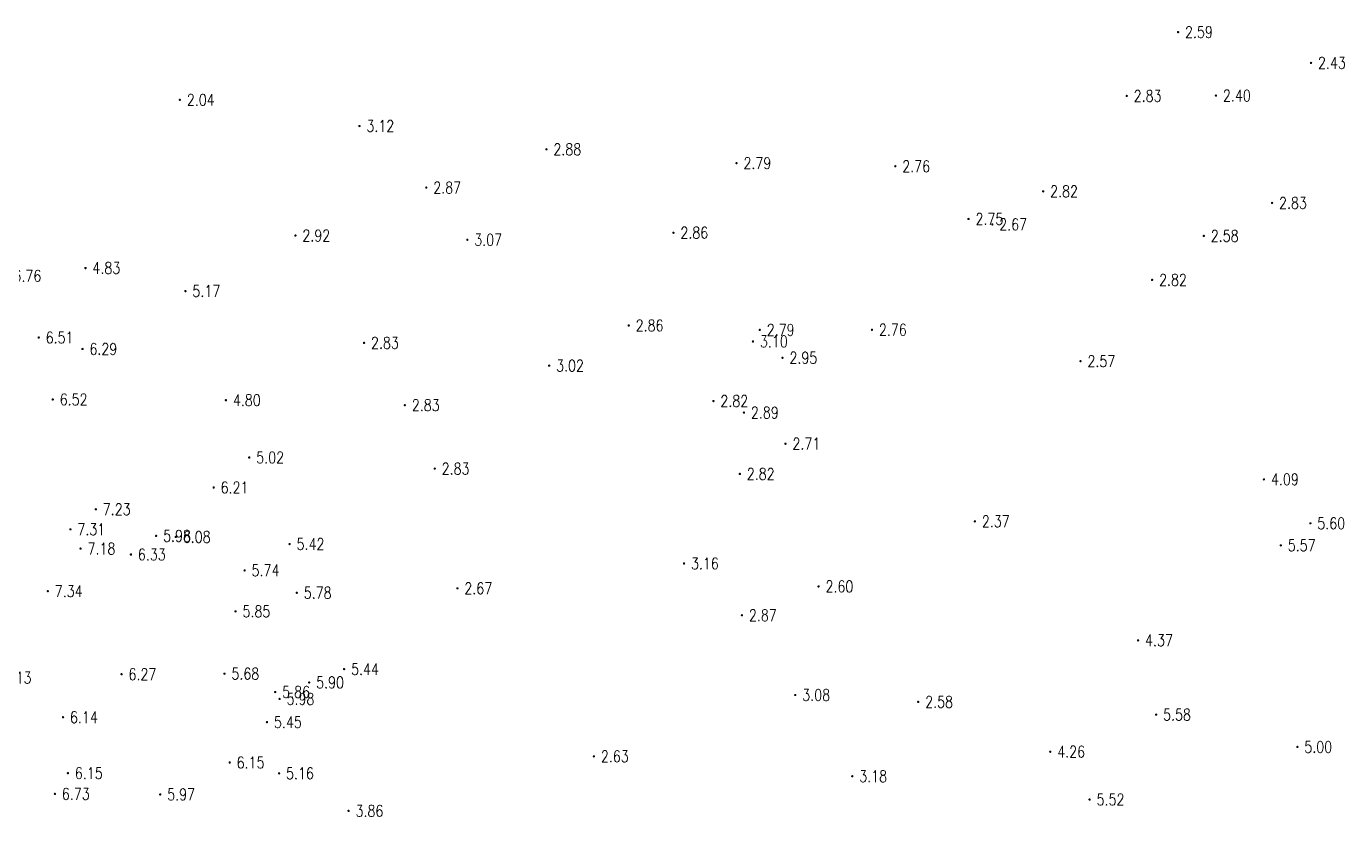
# Model space of a CAD drawing. Extents: x 476861 to 479475, y 2367369 to 2370541.
# Drawn here: x 478506.2 to 478619.8, y 2368826.5 to 2368894.6 of the extents above; entities that cross this region are included whole.
import ezdxf
from ezdxf.enums import TextEntityAlignment as Align

# ---------------------------------------------------------------- set-up
doc = ezdxf.new("R2010")
doc.units = 0
doc.header["$LTSCALE"] = 0.5
doc.layers.get('0').update_dxf_attribs({"linetype": 'CONTINUOUS'})
doc.layers.add('GCD', color=1, linetype='CONTINUOUS')
doc.styles.add('HZ', font='rs.shx', dxfattribs={"width": 0.8, "bigfont": 'hztxt.shx'})

# ---------------------------------------------------------------- blocks, each defined once
blk = doc.blocks.new('GC200')
at = {"linetype": 'Continuous', "const_width": 0.2, "flags": 128}
blk.add_lwpolyline([(-0.1, 0, 1), (0.1, 0, 1)], format="xyb", close=True, dxfattribs=at)

msp = doc.modelspace()

# ---------------------------------------------------------------- block references
at = {"layer": 'GCD', "linetype": 'Continuous'}
ref = msp.add_blockref('GC200', (478605.434, 2368894.15, 2.588), dxfattribs=dict(at, xscale=0.5, yscale=0.5, zscale=0.5))
ref.add_attrib('height', '2.59', dxfattribs={"linetype": 'Continuous', "height": 1, "style": 'HZ', "width": 0.8}).set_placement((478606.034, 2368894.15, 2.588), align=Align.MIDDLE_LEFT)
ref = msp.add_blockref('GC200', (478616.895, 2368891.495, 2.43), dxfattribs=dict(at, xscale=0.5, yscale=0.5, zscale=0.5))
ref.add_attrib('height', '2.43', dxfattribs={"linetype": 'Continuous', "height": 1, "style": 'HZ', "width": 0.8}).set_placement((478617.495, 2368891.495, 2.43), align=Align.MIDDLE_LEFT)
ref = msp.add_blockref('GC200', (478608.701, 2368888.673, 2.398), dxfattribs=dict(at, xscale=0.5, yscale=0.5, zscale=0.5))
ref.add_attrib('height', '2.40', dxfattribs={"linetype": 'Continuous', "height": 1, "style": 'HZ', "width": 0.8}).set_placement((478609.301, 2368888.673, 2.398), align=Align.MIDDLE_LEFT)
ref = msp.add_blockref('GC200', (478519.387, 2368888.306, 2.04), dxfattribs=dict(at, xscale=0.5, yscale=0.5, zscale=0.5))
ref.add_attrib('height', '2.04', dxfattribs={"linetype": 'Continuous', "height": 1, "style": 'HZ', "width": 0.8}).set_placement((478519.987, 2368888.306, 2.04), align=Align.MIDDLE_LEFT)
ref = msp.add_blockref('GC200', (478601.007, 2368888.646, 2.828), dxfattribs=dict(at, xscale=0.5, yscale=0.5, zscale=0.5))
ref.add_attrib('height', '2.83', dxfattribs={"linetype": 'Continuous', "height": 1, "style": 'HZ', "width": 0.8}).set_placement((478601.607, 2368888.646, 2.828), align=Align.MIDDLE_LEFT)
ref = msp.add_blockref('GC200', (478534.87, 2368886.049, 3.12), dxfattribs=dict(at, xscale=0.5, yscale=0.5, zscale=0.5))
ref.add_attrib('height', '3.12', dxfattribs={"linetype": 'Continuous', "height": 1, "style": 'HZ', "width": 0.8}).set_placement((478535.47, 2368886.049, 3.12), align=Align.MIDDLE_LEFT)
ref = msp.add_blockref('GC200', (478550.986, 2368884.04, 2.88), dxfattribs=dict(at, xscale=0.5, yscale=0.5, zscale=0.5))
ref.add_attrib('height', '2.88', dxfattribs={"linetype": 'Continuous', "height": 1, "style": 'HZ', "width": 0.8}).set_placement((478551.586, 2368884.04, 2.88), align=Align.MIDDLE_LEFT)
ref = msp.add_blockref('GC200', (478567.369, 2368882.846, 2.785), dxfattribs=dict(at, xscale=0.5, yscale=0.5, zscale=0.5))
ref.add_attrib('height', '2.79', dxfattribs={"linetype": 'Continuous', "height": 1, "style": 'HZ', "width": 0.8}).set_placement((478567.969, 2368882.846, 2.785), align=Align.MIDDLE_LEFT)
ref = msp.add_blockref('GC200', (478581.06, 2368882.578, 2.76), dxfattribs=dict(at, xscale=0.5, yscale=0.5, zscale=0.5))
ref.add_attrib('height', '2.76', dxfattribs={"linetype": 'Continuous', "height": 1, "style": 'HZ', "width": 0.8}).set_placement((478581.66, 2368882.578, 2.76), align=Align.MIDDLE_LEFT)
ref = msp.add_blockref('GC200', (478540.632, 2368880.734, 2.871), dxfattribs=dict(at, xscale=0.5, yscale=0.5, zscale=0.5))
ref.add_attrib('height', '2.87', dxfattribs={"linetype": 'Continuous', "height": 1, "style": 'HZ', "width": 0.8}).set_placement((478541.232, 2368880.734, 2.871), align=Align.MIDDLE_LEFT)
ref = msp.add_blockref('GC200', (478593.806, 2368880.412, 2.818), dxfattribs=dict(at, xscale=0.5, yscale=0.5, zscale=0.5))
ref.add_attrib('height', '2.82', dxfattribs={"linetype": 'Continuous', "height": 1, "style": 'HZ', "width": 0.8}).set_placement((478594.406, 2368880.412, 2.818), align=Align.MIDDLE_LEFT)
ref = msp.add_blockref('GC200', (478613.536, 2368879.411, 2.828), dxfattribs=dict(at, xscale=0.5, yscale=0.5, zscale=0.5))
ref.add_attrib('height', '2.83', dxfattribs={"linetype": 'Continuous', "height": 1, "style": 'HZ', "width": 0.8}).set_placement((478614.136, 2368879.411, 2.828), align=Align.MIDDLE_LEFT)
ref = msp.add_blockref('GC200', (478587.371, 2368878.029, 2.753), dxfattribs=dict(at, xscale=0.5, yscale=0.5, zscale=0.5))
ref.add_attrib('height', '2.75', dxfattribs={"linetype": 'Continuous', "height": 1, "style": 'HZ', "width": 0.8}).set_placement((478587.971, 2368878.029, 2.753), align=Align.MIDDLE_LEFT)
ref = msp.add_blockref('GC200', (478589.423, 2368877.557, 2.669), dxfattribs=dict(at, xscale=0.5, yscale=0.5, zscale=0.5))
ref.add_attrib('height', '2.67', dxfattribs={"linetype": 'Continuous', "height": 1, "style": 'HZ', "width": 0.8}).set_placement((478590.023, 2368877.557, 2.669), align=Align.MIDDLE_LEFT)
ref = msp.add_blockref('GC200', (478529.351, 2368876.598, 2.92), dxfattribs=dict(at, xscale=0.5, yscale=0.5, zscale=0.5))
ref.add_attrib('height', '2.92', dxfattribs={"linetype": 'Continuous', "height": 1, "style": 'HZ', "width": 0.8}).set_placement((478529.951, 2368876.598, 2.92), align=Align.MIDDLE_LEFT)
ref = msp.add_blockref('GC200', (478544.168, 2368876.235, 3.068), dxfattribs=dict(at, xscale=0.5, yscale=0.5, zscale=0.5))
ref.add_attrib('height', '3.07', dxfattribs={"linetype": 'Continuous', "height": 1, "style": 'HZ', "width": 0.8}).set_placement((478544.768, 2368876.235, 3.068), align=Align.MIDDLE_LEFT)
ref = msp.add_blockref('GC200', (478561.934, 2368876.842, 2.862), dxfattribs=dict(at, xscale=0.5, yscale=0.5, zscale=0.5))
ref.add_attrib('height', '2.86', dxfattribs={"linetype": 'Continuous', "height": 1, "style": 'HZ', "width": 0.8}).set_placement((478562.534, 2368876.842, 2.862), align=Align.MIDDLE_LEFT)
ref = msp.add_blockref('GC200', (478607.653, 2368876.568, 2.58), dxfattribs=dict(at, xscale=0.5, yscale=0.5, zscale=0.5))
ref.add_attrib('height', '2.58', dxfattribs={"linetype": 'Continuous', "height": 1, "style": 'HZ', "width": 0.8}).set_placement((478608.253, 2368876.568, 2.58), align=Align.MIDDLE_LEFT)
ref = msp.add_blockref('GC200', (478504.447, 2368873.122, 6.758), dxfattribs=dict(at, xscale=0.5, yscale=0.5, zscale=0.5))
ref.add_attrib('height', '6.76', dxfattribs={"linetype": 'Continuous', "height": 1, "style": 'HZ', "width": 0.8}).set_placement((478505.047, 2368873.122, 6.758), align=Align.MIDDLE_LEFT)
ref = msp.add_blockref('GC200', (478511.255, 2368873.794, 4.83), dxfattribs=dict(at, xscale=0.5, yscale=0.5, zscale=0.5))
ref.add_attrib('height', '4.83', dxfattribs={"linetype": 'Continuous', "height": 1, "style": 'HZ', "width": 0.8}).set_placement((478511.855, 2368873.794, 4.83), align=Align.MIDDLE_LEFT)
ref = msp.add_blockref('GC200', (478603.197, 2368872.772, 2.818), dxfattribs=dict(at, xscale=0.5, yscale=0.5, zscale=0.5))
ref.add_attrib('height', '2.82', dxfattribs={"linetype": 'Continuous', "height": 1, "style": 'HZ', "width": 0.8}).set_placement((478603.797, 2368872.772, 2.818), align=Align.MIDDLE_LEFT)
ref = msp.add_blockref('GC200', (478519.869, 2368871.808, 5.167), dxfattribs=dict(at, xscale=0.5, yscale=0.5, zscale=0.5))
ref.add_attrib('height', '5.17', dxfattribs={"linetype": 'Continuous', "height": 1, "style": 'HZ', "width": 0.8}).set_placement((478520.469, 2368871.808, 5.167), align=Align.MIDDLE_LEFT)
ref = msp.add_blockref('GC200', (478558.08, 2368868.839, 2.86), dxfattribs=dict(at, xscale=0.5, yscale=0.5, zscale=0.5))
ref.add_attrib('height', '2.86', dxfattribs={"linetype": 'Continuous', "height": 1, "style": 'HZ', "width": 0.8}).set_placement((478558.68, 2368868.839, 2.86), align=Align.MIDDLE_LEFT)
ref = msp.add_blockref('GC200', (478569.374, 2368868.458, 2.79), dxfattribs=dict(at, xscale=0.5, yscale=0.5, zscale=0.5))
ref.add_attrib('height', '2.79', dxfattribs={"linetype": 'Continuous', "height": 1, "style": 'HZ', "width": 0.8}).set_placement((478569.974, 2368868.458, 2.79), align=Align.MIDDLE_LEFT)
ref = msp.add_blockref('GC200', (478579.048, 2368868.469, 2.758), dxfattribs=dict(at, xscale=0.5, yscale=0.5, zscale=0.5))
ref.add_attrib('height', '2.76', dxfattribs={"linetype": 'Continuous', "height": 1, "style": 'HZ', "width": 0.8}).set_placement((478579.648, 2368868.469, 2.758), align=Align.MIDDLE_LEFT)
ref = msp.add_blockref('GC200', (478507.222, 2368867.8, 6.507), dxfattribs=dict(at, xscale=0.5, yscale=0.5, zscale=0.5))
ref.add_attrib('height', '6.51', dxfattribs={"linetype": 'Continuous', "height": 1, "style": 'HZ', "width": 0.8}).set_placement((478507.822, 2368867.8, 6.507), align=Align.MIDDLE_LEFT)
ref = msp.add_blockref('GC200', (478535.265, 2368867.337, 2.828), dxfattribs=dict(at, xscale=0.5, yscale=0.5, zscale=0.5))
ref.add_attrib('height', '2.83', dxfattribs={"linetype": 'Continuous', "height": 1, "style": 'HZ', "width": 0.8}).set_placement((478535.865, 2368867.337, 2.828), align=Align.MIDDLE_LEFT)
ref = msp.add_blockref('GC200', (478568.792, 2368867.461, 3.099), dxfattribs=dict(at, xscale=0.5, yscale=0.5, zscale=0.5))
ref.add_attrib('height', '3.10', dxfattribs={"linetype": 'Continuous', "height": 1, "style": 'HZ', "width": 0.8}).set_placement((478569.392, 2368867.461, 3.099), align=Align.MIDDLE_LEFT)
ref = msp.add_blockref('GC200', (478510.994, 2368866.813, 6.291), dxfattribs=dict(at, xscale=0.5, yscale=0.5, zscale=0.5))
ref.add_attrib('height', '6.29', dxfattribs={"linetype": 'Continuous', "height": 1, "style": 'HZ', "width": 0.8}).set_placement((478511.594, 2368866.813, 6.291), align=Align.MIDDLE_LEFT)
ref = msp.add_blockref('GC200', (478571.334, 2368866.052, 2.945), dxfattribs=dict(at, xscale=0.5, yscale=0.5, zscale=0.5))
ref.add_attrib('height', '2.95', dxfattribs={"linetype": 'Continuous', "height": 1, "style": 'HZ', "width": 0.8}).set_placement((478571.934, 2368866.052, 2.945), align=Align.MIDDLE_LEFT)
ref = msp.add_blockref('GC200', (478551.222, 2368865.374, 3.024), dxfattribs=dict(at, xscale=0.5, yscale=0.5, zscale=0.5))
ref.add_attrib('height', '3.02', dxfattribs={"linetype": 'Continuous', "height": 1, "style": 'HZ', "width": 0.8}).set_placement((478551.822, 2368865.374, 3.024), align=Align.MIDDLE_LEFT)
ref = msp.add_blockref('GC200', (478597.021, 2368865.759, 2.57), dxfattribs=dict(at, xscale=0.5, yscale=0.5, zscale=0.5))
ref.add_attrib('height', '2.57', dxfattribs={"linetype": 'Continuous', "height": 1, "style": 'HZ', "width": 0.8}).set_placement((478597.621, 2368865.759, 2.57), align=Align.MIDDLE_LEFT)
ref = msp.add_blockref('GC200', (478508.432, 2368862.455, 6.52), dxfattribs=dict(at, xscale=0.5, yscale=0.5, zscale=0.5))
ref.add_attrib('height', '6.52', dxfattribs={"linetype": 'Continuous', "height": 1, "style": 'HZ', "width": 0.8}).set_placement((478509.032, 2368862.455, 6.52), align=Align.MIDDLE_LEFT)
ref = msp.add_blockref('GC200', (478523.357, 2368862.394, 4.799), dxfattribs=dict(at, xscale=0.5, yscale=0.5, zscale=0.5))
ref.add_attrib('height', '4.80', dxfattribs={"linetype": 'Continuous', "height": 1, "style": 'HZ', "width": 0.8}).set_placement((478523.957, 2368862.394, 4.799), align=Align.MIDDLE_LEFT)
ref = msp.add_blockref('GC200', (478538.782, 2368861.961, 2.83), dxfattribs=dict(at, xscale=0.5, yscale=0.5, zscale=0.5))
ref.add_attrib('height', '2.83', dxfattribs={"linetype": 'Continuous', "height": 1, "style": 'HZ', "width": 0.8}).set_placement((478539.382, 2368861.961, 2.83), align=Align.MIDDLE_LEFT)
ref = msp.add_blockref('GC200', (478565.382, 2368862.32, 2.824), dxfattribs=dict(at, xscale=0.5, yscale=0.5, zscale=0.5))
ref.add_attrib('height', '2.82', dxfattribs={"linetype": 'Continuous', "height": 1, "style": 'HZ', "width": 0.8}).set_placement((478565.982, 2368862.32, 2.824), align=Align.MIDDLE_LEFT)
ref = msp.add_blockref('GC200', (478568.01, 2368861.324, 2.885), dxfattribs=dict(at, xscale=0.5, yscale=0.5, zscale=0.5))
ref.add_attrib('height', '2.89', dxfattribs={"linetype": 'Continuous', "height": 1, "style": 'HZ', "width": 0.8}).set_placement((478568.61, 2368861.324, 2.885), align=Align.MIDDLE_LEFT)
ref = msp.add_blockref('GC200', (478571.592, 2368858.638, 2.711), dxfattribs=dict(at, xscale=0.5, yscale=0.5, zscale=0.5))
ref.add_attrib('height', '2.71', dxfattribs={"linetype": 'Continuous', "height": 1, "style": 'HZ', "width": 0.8}).set_placement((478572.192, 2368858.638, 2.711), align=Align.MIDDLE_LEFT)
ref = msp.add_blockref('GC200', (478525.371, 2368857.449, 5.015), dxfattribs=dict(at, xscale=0.5, yscale=0.5, zscale=0.5))
ref.add_attrib('height', '5.02', dxfattribs={"linetype": 'Continuous', "height": 1, "style": 'HZ', "width": 0.8}).set_placement((478525.971, 2368857.449, 5.015), align=Align.MIDDLE_LEFT)
ref = msp.add_blockref('GC200', (478541.356, 2368856.487, 2.828), dxfattribs=dict(at, xscale=0.5, yscale=0.5, zscale=0.5))
ref.add_attrib('height', '2.83', dxfattribs={"linetype": 'Continuous', "height": 1, "style": 'HZ', "width": 0.8}).set_placement((478541.956, 2368856.487, 2.828), align=Align.MIDDLE_LEFT)
ref = msp.add_blockref('GC200', (478567.658, 2368856.032, 2.82), dxfattribs=dict(at, xscale=0.5, yscale=0.5, zscale=0.5))
ref.add_attrib('height', '2.82', dxfattribs={"linetype": 'Continuous', "height": 1, "style": 'HZ', "width": 0.8}).set_placement((478568.258, 2368856.032, 2.82), align=Align.MIDDLE_LEFT)
ref = msp.add_blockref('GC200', (478522.303, 2368854.861, 6.206), dxfattribs=dict(at, xscale=0.5, yscale=0.5, zscale=0.5))
ref.add_attrib('height', '6.21', dxfattribs={"linetype": 'Continuous', "height": 1, "style": 'HZ', "width": 0.8}).set_placement((478522.903, 2368854.861, 6.206), align=Align.MIDDLE_LEFT)
ref = msp.add_blockref('GC200', (478612.839, 2368855.563, 4.09), dxfattribs=dict(at, xscale=0.5, yscale=0.5, zscale=0.5))
ref.add_attrib('height', '4.09', dxfattribs={"linetype": 'Continuous', "height": 1, "style": 'HZ', "width": 0.8}).set_placement((478613.439, 2368855.563, 4.09), align=Align.MIDDLE_LEFT)
ref = msp.add_blockref('GC200', (478512.144, 2368852.979, 7.234), dxfattribs=dict(at, xscale=0.5, yscale=0.5, zscale=0.5))
ref.add_attrib('height', '7.23', dxfattribs={"linetype": 'Continuous', "height": 1, "style": 'HZ', "width": 0.8}).set_placement((478512.744, 2368852.979, 7.234), align=Align.MIDDLE_LEFT)
ref = msp.add_blockref('GC200', (478509.956, 2368851.251, 7.313), dxfattribs=dict(at, xscale=0.5, yscale=0.5, zscale=0.5))
ref.add_attrib('height', '7.31', dxfattribs={"linetype": 'Continuous', "height": 1, "style": 'HZ', "width": 0.8}).set_placement((478510.556, 2368851.251, 7.313), align=Align.MIDDLE_LEFT)
ref = msp.add_blockref('GC200', (478587.919, 2368851.938, 2.37), dxfattribs=dict(at, xscale=0.5, yscale=0.5, zscale=0.5))
ref.add_attrib('height', '2.37', dxfattribs={"linetype": 'Continuous', "height": 1, "style": 'HZ', "width": 0.8}).set_placement((478588.519, 2368851.938, 2.37), align=Align.MIDDLE_LEFT)
ref = msp.add_blockref('GC200', (478616.838, 2368851.77, 5.598), dxfattribs=dict(at, xscale=0.5, yscale=0.5, zscale=0.5))
ref.add_attrib('height', '5.60', dxfattribs={"linetype": 'Continuous', "height": 1, "style": 'HZ', "width": 0.8}).set_placement((478617.438, 2368851.77, 5.598), align=Align.MIDDLE_LEFT)
ref = msp.add_blockref('GC200', (478517.344, 2368850.685, 5.984), dxfattribs=dict(at, xscale=0.5, yscale=0.5, zscale=0.5))
ref.add_attrib('height', '5.98', dxfattribs={"linetype": 'Continuous', "height": 1, "style": 'HZ', "width": 0.8}).set_placement((478517.944, 2368850.685, 5.984), align=Align.MIDDLE_LEFT)
ref = msp.add_blockref('GC200', (478519.039, 2368850.595, 6.083), dxfattribs=dict(at, xscale=0.5, yscale=0.5, zscale=0.5))
ref.add_attrib('height', '6.08', dxfattribs={"linetype": 'Continuous', "height": 1, "style": 'HZ', "width": 0.8}).set_placement((478519.639, 2368850.595, 6.083), align=Align.MIDDLE_LEFT)
ref = msp.add_blockref('GC200', (478510.831, 2368849.586, 7.179), dxfattribs=dict(at, xscale=0.5, yscale=0.5, zscale=0.5))
ref.add_attrib('height', '7.18', dxfattribs={"linetype": 'Continuous', "height": 1, "style": 'HZ', "width": 0.8}).set_placement((478511.431, 2368849.586, 7.179), align=Align.MIDDLE_LEFT)
ref = msp.add_blockref('GC200', (478515.171, 2368849.079, 6.328), dxfattribs=dict(at, xscale=0.5, yscale=0.5, zscale=0.5))
ref.add_attrib('height', '6.33', dxfattribs={"linetype": 'Continuous', "height": 1, "style": 'HZ', "width": 0.8}).set_placement((478515.771, 2368849.079, 6.328), align=Align.MIDDLE_LEFT)
ref = msp.add_blockref('GC200', (478528.849, 2368849.979, 5.419), dxfattribs=dict(at, xscale=0.5, yscale=0.5, zscale=0.5))
ref.add_attrib('height', '5.42', dxfattribs={"linetype": 'Continuous', "height": 1, "style": 'HZ', "width": 0.8}).set_placement((478529.449, 2368849.979, 5.419), align=Align.MIDDLE_LEFT)
ref = msp.add_blockref('GC200', (478614.29, 2368849.867, 5.57), dxfattribs=dict(at, xscale=0.5, yscale=0.5, zscale=0.5))
ref.add_attrib('height', '5.57', dxfattribs={"linetype": 'Continuous', "height": 1, "style": 'HZ', "width": 0.8}).set_placement((478614.89, 2368849.867, 5.57), align=Align.MIDDLE_LEFT)
ref = msp.add_blockref('GC200', (478562.849, 2368848.305, 3.16), dxfattribs=dict(at, xscale=0.5, yscale=0.5, zscale=0.5))
ref.add_attrib('height', '3.16', dxfattribs={"linetype": 'Continuous', "height": 1, "style": 'HZ', "width": 0.8}).set_placement((478563.449, 2368848.305, 3.16), align=Align.MIDDLE_LEFT)
ref = msp.add_blockref('GC200', (478524.973, 2368847.708, 5.74), dxfattribs=dict(at, xscale=0.5, yscale=0.5, zscale=0.5))
ref.add_attrib('height', '5.74', dxfattribs={"linetype": 'Continuous', "height": 1, "style": 'HZ', "width": 0.8}).set_placement((478525.573, 2368847.708, 5.74), align=Align.MIDDLE_LEFT)
ref = msp.add_blockref('GC200', (478508.008, 2368845.915, 7.34), dxfattribs=dict(at, xscale=0.5, yscale=0.5, zscale=0.5))
ref.add_attrib('height', '7.34', dxfattribs={"linetype": 'Continuous', "height": 1, "style": 'HZ', "width": 0.8}).set_placement((478508.608, 2368845.915, 7.34), align=Align.MIDDLE_LEFT)
ref = msp.add_blockref('GC200', (478529.467, 2368845.778, 5.78), dxfattribs=dict(at, xscale=0.5, yscale=0.5, zscale=0.5))
ref.add_attrib('height', '5.78', dxfattribs={"linetype": 'Continuous', "height": 1, "style": 'HZ', "width": 0.8}).set_placement((478530.067, 2368845.778, 5.78), align=Align.MIDDLE_LEFT)
ref = msp.add_blockref('GC200', (478543.312, 2368846.16, 2.67), dxfattribs=dict(at, xscale=0.5, yscale=0.5, zscale=0.5))
ref.add_attrib('height', '2.67', dxfattribs={"linetype": 'Continuous', "height": 1, "style": 'HZ', "width": 0.8}).set_placement((478543.912, 2368846.16, 2.67), align=Align.MIDDLE_LEFT)
ref = msp.add_blockref('GC200', (478574.441, 2368846.324, 2.6), dxfattribs=dict(at, xscale=0.5, yscale=0.5, zscale=0.5))
ref.add_attrib('height', '2.60', dxfattribs={"linetype": 'Continuous', "height": 1, "style": 'HZ', "width": 0.8}).set_placement((478575.041, 2368846.324, 2.6), align=Align.MIDDLE_LEFT)
ref = msp.add_blockref('GC200', (478524.188, 2368844.172, 5.846), dxfattribs=dict(at, xscale=0.5, yscale=0.5, zscale=0.5))
ref.add_attrib('height', '5.85', dxfattribs={"linetype": 'Continuous', "height": 1, "style": 'HZ', "width": 0.8}).set_placement((478524.788, 2368844.172, 5.846), align=Align.MIDDLE_LEFT)
ref = msp.add_blockref('GC200', (478567.842, 2368843.834, 2.868), dxfattribs=dict(at, xscale=0.5, yscale=0.5, zscale=0.5))
ref.add_attrib('height', '2.87', dxfattribs={"linetype": 'Continuous', "height": 1, "style": 'HZ', "width": 0.8}).set_placement((478568.442, 2368843.834, 2.868), align=Align.MIDDLE_LEFT)
ref = msp.add_blockref('GC200', (478601.988, 2368841.67, 4.37), dxfattribs=dict(at, xscale=0.5, yscale=0.5, zscale=0.5))
ref.add_attrib('height', '4.37', dxfattribs={"linetype": 'Continuous', "height": 1, "style": 'HZ', "width": 0.8}).set_placement((478602.588, 2368841.67, 4.37), align=Align.MIDDLE_LEFT)
ref = msp.add_blockref('GC200', (478514.36, 2368838.749, 6.27), dxfattribs=dict(at, xscale=0.5, yscale=0.5, zscale=0.5))
ref.add_attrib('height', '6.27', dxfattribs={"linetype": 'Continuous', "height": 1, "style": 'HZ', "width": 0.8}).set_placement((478514.96, 2368838.749, 6.27), align=Align.MIDDLE_LEFT)
ref = msp.add_blockref('GC200', (478523.232, 2368838.796, 5.68), dxfattribs=dict(at, xscale=0.5, yscale=0.5, zscale=0.5))
ref.add_attrib('height', '5.68', dxfattribs={"linetype": 'Continuous', "height": 1, "style": 'HZ', "width": 0.8}).set_placement((478523.832, 2368838.796, 5.68), align=Align.MIDDLE_LEFT)
ref = msp.add_blockref('GC200', (478533.548, 2368839.189, 5.435), dxfattribs=dict(at, xscale=0.5, yscale=0.5, zscale=0.5))
ref.add_attrib('height', '5.44', dxfattribs={"linetype": 'Continuous', "height": 1, "style": 'HZ', "width": 0.8}).set_placement((478534.148, 2368839.189, 5.435), align=Align.MIDDLE_LEFT)
ref = msp.add_blockref('GC200', (478503.605, 2368838.448, 6.126), dxfattribs=dict(at, xscale=0.5, yscale=0.5, zscale=0.5))
ref.add_attrib('height', '6.13', dxfattribs={"linetype": 'Continuous', "height": 1, "style": 'HZ', "width": 0.8}).set_placement((478504.205, 2368838.448, 6.126), align=Align.MIDDLE_LEFT)
ref = msp.add_blockref('GC200', (478530.533, 2368838.039, 5.899), dxfattribs=dict(at, xscale=0.5, yscale=0.5, zscale=0.5))
ref.add_attrib('height', '5.90', dxfattribs={"linetype": 'Continuous', "height": 1, "style": 'HZ', "width": 0.8}).set_placement((478531.133, 2368838.039, 5.899), align=Align.MIDDLE_LEFT)
ref = msp.add_blockref('GC200', (478527.607, 2368837.212, 5.859), dxfattribs=dict(at, xscale=0.5, yscale=0.5, zscale=0.5))
ref.add_attrib('height', '5.86', dxfattribs={"linetype": 'Continuous', "height": 1, "style": 'HZ', "width": 0.8}).set_placement((478528.207, 2368837.212, 5.859), align=Align.MIDDLE_LEFT)
ref = msp.add_blockref('GC200', (478527.985, 2368836.619, 5.978), dxfattribs=dict(at, xscale=0.5, yscale=0.5, zscale=0.5))
ref.add_attrib('height', '5.98', dxfattribs={"linetype": 'Continuous', "height": 1, "style": 'HZ', "width": 0.8}).set_placement((478528.585, 2368836.619, 5.978), align=Align.MIDDLE_LEFT)
ref = msp.add_blockref('GC200', (478572.44, 2368836.956, 3.077), dxfattribs=dict(at, xscale=0.5, yscale=0.5, zscale=0.5))
ref.add_attrib('height', '3.08', dxfattribs={"linetype": 'Continuous', "height": 1, "style": 'HZ', "width": 0.8}).set_placement((478573.04, 2368836.956, 3.077), align=Align.MIDDLE_LEFT)
ref = msp.add_blockref('GC200', (478583.032, 2368836.362, 2.58), dxfattribs=dict(at, xscale=0.5, yscale=0.5, zscale=0.5))
ref.add_attrib('height', '2.58', dxfattribs={"linetype": 'Continuous', "height": 1, "style": 'HZ', "width": 0.8}).set_placement((478583.632, 2368836.362, 2.58), align=Align.MIDDLE_LEFT)
ref = msp.add_blockref('GC200', (478603.542, 2368835.262, 5.579), dxfattribs=dict(at, xscale=0.5, yscale=0.5, zscale=0.5))
ref.add_attrib('height', '5.58', dxfattribs={"linetype": 'Continuous', "height": 1, "style": 'HZ', "width": 0.8}).set_placement((478604.142, 2368835.262, 5.579), align=Align.MIDDLE_LEFT)
ref = msp.add_blockref('GC200', (478509.316, 2368835.039, 6.139), dxfattribs=dict(at, xscale=0.5, yscale=0.5, zscale=0.5))
ref.add_attrib('height', '6.14', dxfattribs={"linetype": 'Continuous', "height": 1, "style": 'HZ', "width": 0.8}).set_placement((478509.916, 2368835.039, 6.139), align=Align.MIDDLE_LEFT)
ref = msp.add_blockref('GC200', (478526.896, 2368834.616, 5.447), dxfattribs=dict(at, xscale=0.5, yscale=0.5, zscale=0.5))
ref.add_attrib('height', '5.45', dxfattribs={"linetype": 'Continuous', "height": 1, "style": 'HZ', "width": 0.8}).set_placement((478527.496, 2368834.616, 5.447), align=Align.MIDDLE_LEFT)
ref = msp.add_blockref('GC200', (478594.416, 2368832.061, 4.26), dxfattribs=dict(at, xscale=0.5, yscale=0.5, zscale=0.5))
ref.add_attrib('height', '4.26', dxfattribs={"linetype": 'Continuous', "height": 1, "style": 'HZ', "width": 0.8}).set_placement((478595.016, 2368832.061, 4.26), align=Align.MIDDLE_LEFT)
ref = msp.add_blockref('GC200', (478615.719, 2368832.477, 4.996), dxfattribs=dict(at, xscale=0.5, yscale=0.5, zscale=0.5))
ref.add_attrib('height', '5.00', dxfattribs={"linetype": 'Continuous', "height": 1, "style": 'HZ', "width": 0.8}).set_placement((478616.319, 2368832.477, 4.996), align=Align.MIDDLE_LEFT)
ref = msp.add_blockref('GC200', (478523.683, 2368831.13, 6.149), dxfattribs=dict(at, xscale=0.5, yscale=0.5, zscale=0.5))
ref.add_attrib('height', '6.15', dxfattribs={"linetype": 'Continuous', "height": 1, "style": 'HZ', "width": 0.8}).set_placement((478524.283, 2368831.13, 6.149), align=Align.MIDDLE_LEFT)
ref = msp.add_blockref('GC200', (478555.08, 2368831.662, 2.63), dxfattribs=dict(at, xscale=0.5, yscale=0.5, zscale=0.5))
ref.add_attrib('height', '2.63', dxfattribs={"linetype": 'Continuous', "height": 1, "style": 'HZ', "width": 0.8}).set_placement((478555.68, 2368831.662, 2.63), align=Align.MIDDLE_LEFT)
ref = msp.add_blockref('GC200', (478509.738, 2368830.213, 6.15), dxfattribs=dict(at, xscale=0.5, yscale=0.5, zscale=0.5))
ref.add_attrib('height', '6.15', dxfattribs={"linetype": 'Continuous', "height": 1, "style": 'HZ', "width": 0.8}).set_placement((478510.338, 2368830.213, 6.15), align=Align.MIDDLE_LEFT)
ref = msp.add_blockref('GC200', (478527.94, 2368830.197, 5.164), dxfattribs=dict(at, xscale=0.5, yscale=0.5, zscale=0.5))
ref.add_attrib('height', '5.16', dxfattribs={"linetype": 'Continuous', "height": 1, "style": 'HZ', "width": 0.8}).set_placement((478528.54, 2368830.197, 5.164), align=Align.MIDDLE_LEFT)
ref = msp.add_blockref('GC200', (478577.351, 2368829.947, 3.182), dxfattribs=dict(at, xscale=0.5, yscale=0.5, zscale=0.5))
ref.add_attrib('height', '3.18', dxfattribs={"linetype": 'Continuous', "height": 1, "style": 'HZ', "width": 0.8}).set_placement((478577.951, 2368829.947, 3.182), align=Align.MIDDLE_LEFT)
ref = msp.add_blockref('GC200', (478508.618, 2368828.423, 6.73), dxfattribs=dict(at, xscale=0.5, yscale=0.5, zscale=0.5))
ref.add_attrib('height', '6.73', dxfattribs={"linetype": 'Continuous', "height": 1, "style": 'HZ', "width": 0.8}).set_placement((478509.218, 2368828.423, 6.73), align=Align.MIDDLE_LEFT)
ref = msp.add_blockref('GC200', (478517.695, 2368828.378, 5.968), dxfattribs=dict(at, xscale=0.5, yscale=0.5, zscale=0.5))
ref.add_attrib('height', '5.97', dxfattribs={"linetype": 'Continuous', "height": 1, "style": 'HZ', "width": 0.8}).set_placement((478518.295, 2368828.378, 5.968), align=Align.MIDDLE_LEFT)
ref = msp.add_blockref('GC200', (478597.808, 2368827.938, 5.516), dxfattribs=dict(at, xscale=0.5, yscale=0.5, zscale=0.5))
ref.add_attrib('height', '5.52', dxfattribs={"linetype": 'Continuous', "height": 1, "style": 'HZ', "width": 0.8}).set_placement((478598.408, 2368827.938, 5.516), align=Align.MIDDLE_LEFT)
ref = msp.add_blockref('GC200', (478533.929, 2368826.96, 3.86), dxfattribs=dict(at, xscale=0.5, yscale=0.5, zscale=0.5))
ref.add_attrib('height', '3.86', dxfattribs={"linetype": 'Continuous', "height": 1, "style": 'HZ', "width": 0.8}).set_placement((478534.529, 2368826.96, 3.86), align=Align.MIDDLE_LEFT)

doc.saveas('drawing.dxf')
